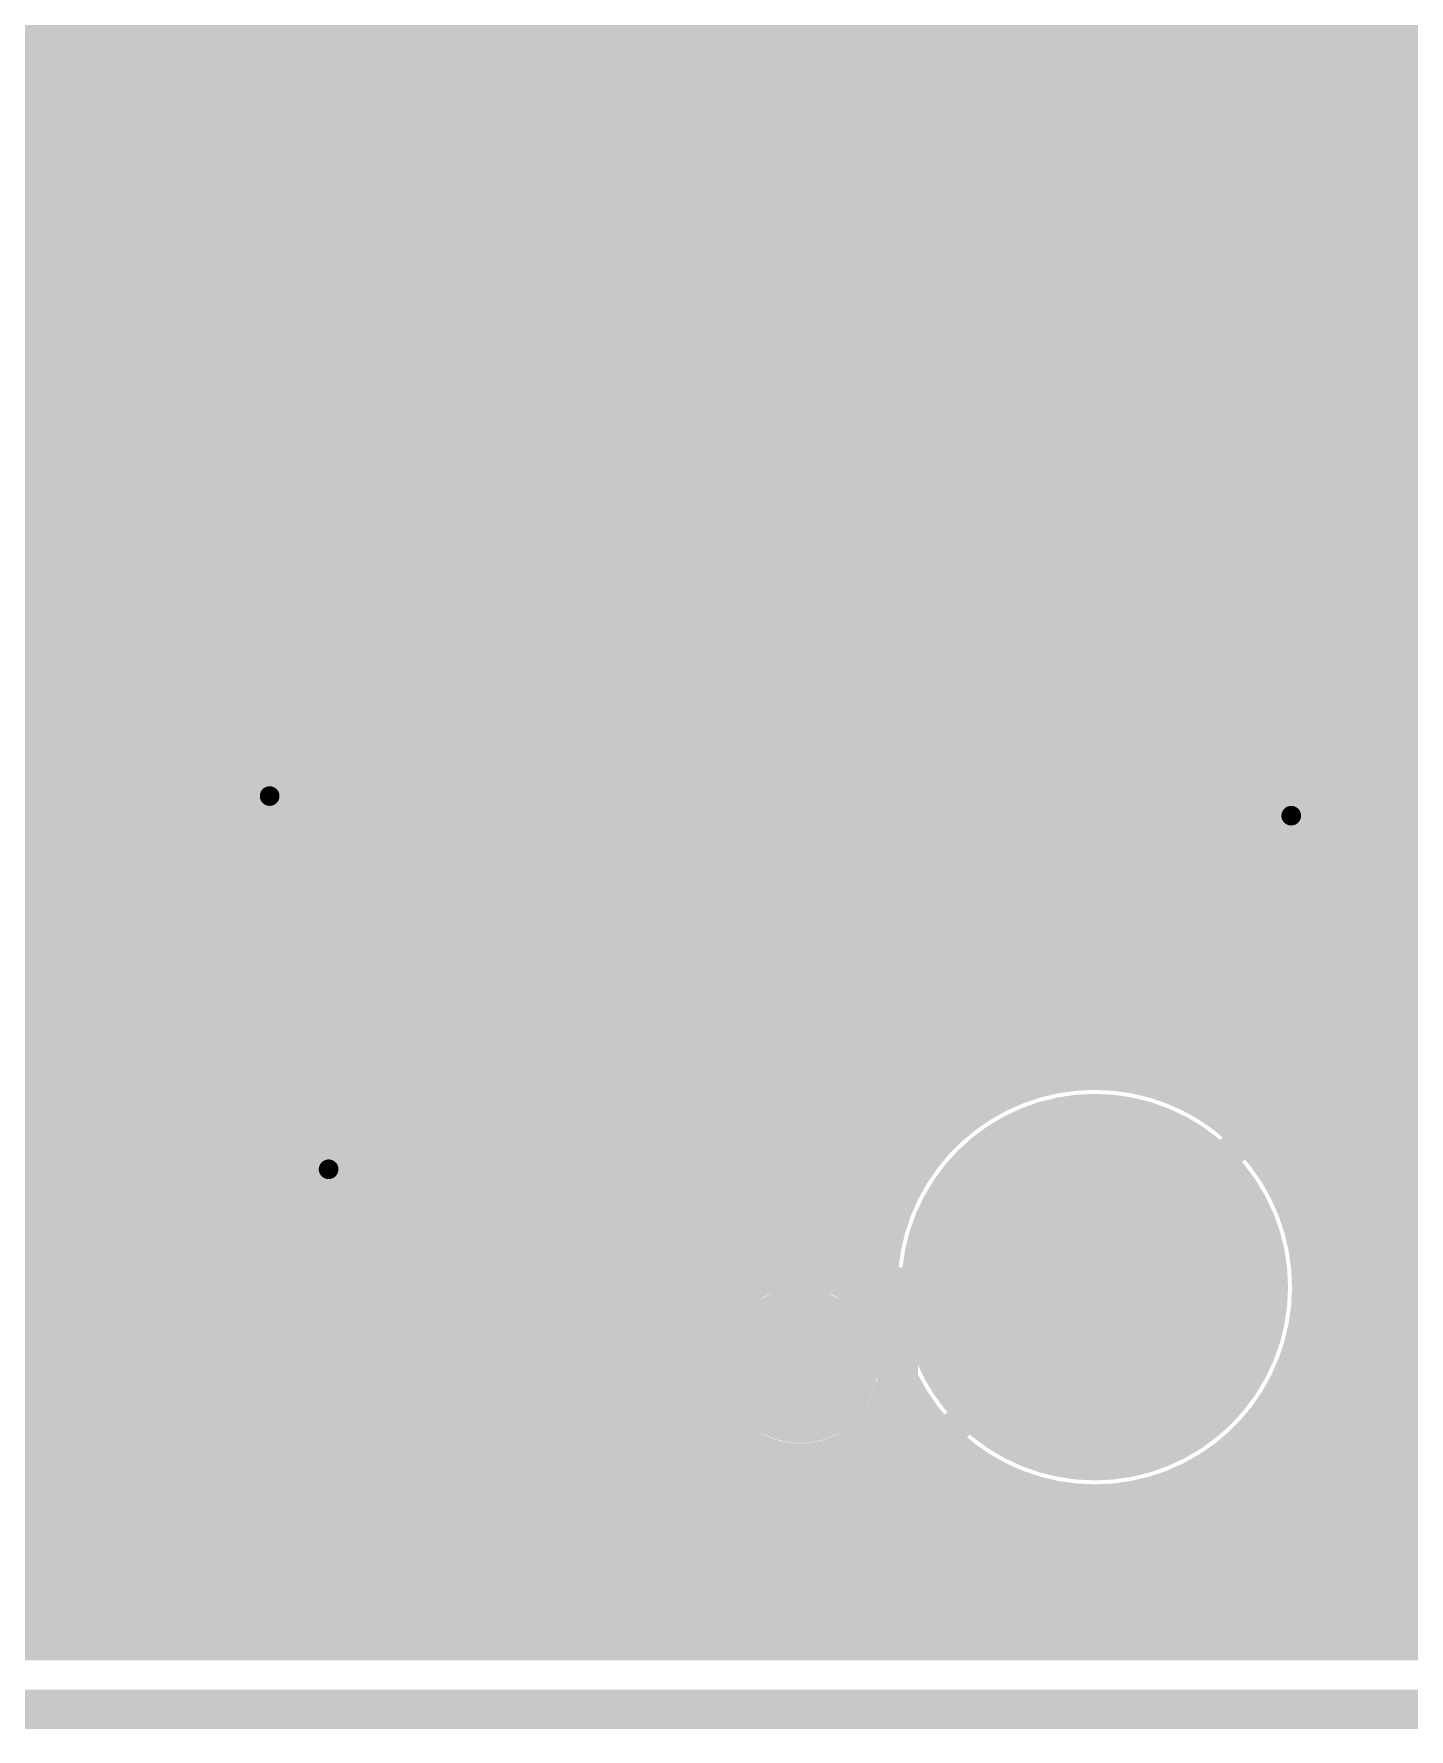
# Model space of a CAD drawing. Extents: x -4 to 136, y -50 to 40.
# Drawn here: x 117.6 to 126.49, y -4.13 to 6.83 of the extents above; entities that cross this region are included whole.
import ezdxf

# ---------------------------------------------------------------- set-up
doc = ezdxf.new("R2010")
doc.units = 0
doc.header["$MEASUREMENT"] = 0
doc.layers.get('0').update_dxf_attribs({"linetype": 'CONTINUOUS'})
for name, color, linetype in [('25-335-0_BOT', 7, 'CONTINUOUS'), ('25-335-0_DRD', 7, 'CONTINUOUS'), ('25-335-0_GND', 6, 'CONTINUOUS'), ('25-335-0_IN1', 4, 'CONTINUOUS'), ('25-335-0_SMB', 3, 'CONTINUOUS'), ('25-335-0_SMT', 5, 'CONTINUOUS'), ('25-335-0_SPT', 10, 'CONTINUOUS'), ('25-335-0_SST', 9, 'CONTINUOUS'), ('25-335-0_TOP', 12, 'CONTINUOUS'), ('THRUHOLE_TAP', 15, 'CONTINUOUS')]:
    doc.layers.add(name, color=color, linetype=linetype)

# ---------------------------------------------------------------- blocks, each defined once
blk = doc.blocks.new('ROUND_19')
at = {"const_width": 1.09982}
blk.add_lwpolyline([(-0.54991, 0, 1), (0.54991, 0, 1)], format="xyb", close=True, dxfattribs=at)
blk = doc.blocks.new('ROUND_40')
at = {"const_width": 0.29972}
blk.add_lwpolyline([(-0.14986, 0, 1), (0.14986, 0, 1)], format="xyb", close=True, dxfattribs=at)
blk = doc.blocks.new('ROUND_54')
at = {"const_width": 1.24968}
blk.add_lwpolyline([(-0.62484, 0, 1), (0.62484, 0, 1)], format="xyb", close=True, dxfattribs=at)
blk = doc.blocks.new('ROUND_61')
at = {"const_width": 0.0635}
blk.add_lwpolyline([(-0.03175, 0, 1), (0.03175, 0, 1)], format="xyb", close=True, dxfattribs=at)
blk = doc.blocks.new('ROUND_62')
at = {"const_width": 0.50038}
blk.add_lwpolyline([(-0.25019, 0, 1), (0.25019, 0, 1)], format="xyb", close=True, dxfattribs=at)
blk = doc.blocks.new('ROUND_63')
at = {"const_width": 0.0635}
blk.add_lwpolyline([(-0.03175, 0, 1), (0.03175, 0, 1)], format="xyb", close=True, dxfattribs=at)
blk = doc.blocks.new('RECTANGLE_2')
blk.add_solid([(0.4826, 0.4064), (0.4826, -0.4064), (-0.4826, 0.4064), (-0.4826, -0.4064)])
blk = doc.blocks.new('RECTANGLE_17')
blk.add_solid([(0.508, 0.635), (0.508, -0.635), (-0.508, 0.635), (-0.508, -0.635)])
blk = doc.blocks.new('ROUND_23')
at = {"const_width": 0.10033}
blk.add_lwpolyline([(-0.050164, 0, 1), (0.050164, 0, 1)], format="xyb", close=True, dxfattribs=at)
blk = doc.blocks.new('ROUND_60')
at = {"const_width": 0.50038}
blk.add_lwpolyline([(-0.25019, 0, 1), (0.25019, 0, 1)], format="xyb", close=True, dxfattribs=at)

msp = doc.modelspace()

# ---------------------------------------------------------------- linework, layer by layer
at = {"layer": '25-335-0_BOT'}
for points, const_width in [([(118.4148, 33.401), (118.4148, -1.2573)], 0.254), ([(118.6434, 33.401), (118.6434, -1.2573)], 0.254), ([(123.6726, 33.401), (123.6726, -0.0762)], 0.254), ([(124.46, -1.27), (126.492, 0.762), (126.492, 25.146), (128.651, 27.305), (128.651, 29.0068), (127.6858, 29.972), (127.4191, 29.972), (127.4191, 30.50032)], 0.2032), ([(123.444, 27.55646), (123.444, -0.26416)], 0.254), ([(123.9012, 27.1907), (123.9012, 0.04572)], 0.254), ([(118.1862, 27.10434), (118.1862, -1.2573)], 0.254), ([(118.872, 27.10688), (118.872, -1.2573)], 0.254), ([(123.2154, 27.03576), (123.2154, -0.56642)], 0.254), ([(117.9576, 26.85796), (117.9576, -1.2573)], 0.254), ([(119.1006, 26.85796), (119.1006, -1.2573)], 0.254), ([(117.5004, 26.63952), (117.5004, -1.2573)], 0.254), ([(117.729, 26.71572), (117.729, -1.2573)], 0.254), ([(119.3292, 26.71572), (119.3292, -1.2573)], 0.254), ([(106.68, 21.463), (106.68, 17.8308), (108.077, 16.4338), (108.077, 14.859), (109.093, 13.843), (109.093, 1.143), (112.014, -1.778), (122.555, -1.778)], 0.381), ([(122.0724, 16.9926), (122.0724, -1.2573)], 0.254), ([(122.9868, 16.93926), (122.9868, -1.31826)], 0.254), ([(122.301, 16.82242), (122.301, -1.20142)], 0.254), ([(122.5296, 16.76908), (122.5296, -1.14808)], 0.254), ([(122.7582, 16.8021), (122.7582, -1.1811)], 0.254), ([(120.9294, 15.3416), (120.9294, -1.2573)], 0.254), ([(121.8438, 15.28826), (121.8438, -1.2573)], 0.254), ([(121.158, 15.17142), (121.158, -1.2573)], 0.254), ([(121.3866, 15.11808), (121.3866, -1.2573)], 0.254), ([(121.6152, 15.1511), (121.6152, -1.2573)], 0.254), ([(125.73, 15.13078), (125.73, 0.6096)], 0.254), ([(125.9586, 15.1257), (125.9586, 0.8382)], 0.254), ([(126.0602, 15.1511), (126.0602, 0.9398)], 0.254), ([(119.5578, 11.44778), (119.5578, -1.2573)], 0.254), ([(120.7008, 11.3919), (120.7008, -1.2573)], 0.254), ([(119.7864, 11.1633), (119.7864, -1.2573)], 0.254), ([(120.015, 11.06678), (120.015, -1.2573)], 0.254), ([(120.2436, 11.0617), (120.2436, -1.2573)], 0.254), ([(120.4722, 11.14806), (120.4722, -1.2573)], 0.254), ([(124.1298, 8.83666), (124.1298, 0.12192)], 0.254), ([(124.3584, 8.68426), (124.3584, 0.15494)], 0.254), ([(124.587, 7.24662), (124.587, 0.15494)], 0.254), ([(125.5014, 7.1374), (125.5014, 0.381)], 0.254), ([(124.8156, 7.05612), (124.8156, 0.1143)], 0.254), ([(125.2728, 7.01548), (125.2728, 0.1524)], 0.254), ([(125.0442, 6.99262), (125.0442, 0.03556)], 0.254), ([(126.0602, 6.731), (112.1537, 6.731)], 0.254), ([(126.0602, 6.5024), (112.1537, 6.5024)], 0.254), ([(126.0602, 6.2738), (112.1537, 6.2738)], 0.254), ([(126.0602, 6.0452), (112.1537, 6.0452)], 0.254), ([(126.0602, 5.8166), (112.1537, 5.8166)], 0.254), ([(126.0602, 5.588), (112.1537, 5.588)], 0.254), ([(126.0602, 5.3594), (112.1537, 5.3594)], 0.254), ([(126.0602, 5.1308), (116.24056, 5.1308)], 0.254), ([(126.0602, 4.9022), (116.48694, 4.9022)], 0.254), ([(126.0602, 4.6736), (116.5733, 4.6736)], 0.254), ([(126.0602, 4.445), (116.56822, 4.445)], 0.254), ([(126.0602, 4.2164), (116.4717, 4.2164)], 0.254), ([(126.0602, 3.9878), (116.18722, 3.9878)], 0.254), ([(126.0602, 3.7592), (112.1537, 3.7592)], 0.254), ([(126.0602, 3.5306), (112.1537, 3.5306)], 0.254), ([(126.0602, 3.302), (112.1537, 3.302)], 0.254), ([(126.0602, 3.0734), (112.1537, 3.0734)], 0.254), ([(126.0602, 2.8448), (112.1537, 2.8448)], 0.254), ([(126.0602, 2.6162), (112.1537, 2.6162)], 0.254), ([(126.0602, 2.3876), (112.1537, 2.3876)], 0.254), ([(126.0602, 2.159), (112.1537, 2.159)], 0.254), ([(126.0602, 1.9304), (112.1537, 1.9304)], 0.254), ([(126.0602, 1.7018), (112.1537, 1.7018)], 0.254), ([(126.0602, 1.4732), (112.1537, 1.4732)], 0.254), ([(126.0602, 1.2446), (112.1537, 1.2446)], 0.254), ([(126.0602, 1.016), (112.1537, 1.016)], 0.254), ([(126.0602, 0.9398), (125.11786, 0)], 0.254), ([(125.90526, 0.7874), (112.1537, 0.7874)], 0.254), ([(125.67666, 0.5588), (112.1537, 0.5588)], 0.254), ([(126.7968, 0.4572), (125.73, -0.6096)], 0.254), ([(125.44806, 0.3302), (112.20958, 0.3302)], 0.254), ([(124.05614, 0.1016), (112.26292, 0.1016)], 0.254), ([(125.21946, 0.1016), (124.86386, 0.1016)], 0.254), ([(129.08534, 0.1016), (126.4412, 0.1016)], 0.254), ([(126.4158, 0.07366), (126.4158, -3.556)], 0.254), ([(123.60148, -0.127), (112.2299, -0.127)], 0.254), ([(129.08534, -0.127), (126.2126, -0.127)], 0.254), ([(126.1872, -0.1524), (126.1872, -3.556)], 0.254), ([(123.36018, -0.3556), (112.0902, -0.3556)], 0.254), ([(125.9586, -0.381), (125.9586, -3.556)], 0.254), ([(129.10312, -0.3556), (125.984, -0.3556)], 0.254), ([(123.20524, -0.5842), (111.5568, -0.5842)], 0.254), ([(129.13868, -0.5842), (125.7554, -0.5842)], 0.254), ([(123.10364, -0.8128), (111.7854, -0.8128)], 0.254), ([(129.19456, -0.8128), (125.81382, -0.8128)], 0.254), ([(123.04776, -1.0414), (112.014, -1.0414)], 0.254), ([(129.26822, -1.0414), (125.87224, -1.0414)], 0.254), ([(122.1994, -1.2573), (112.2299, -1.2573)], 0.254), ([(123.02998, -1.27), (122.92584, -1.27)], 0.254), ([(123.02998, -1.27), (123.03324, -1.36647)], 0.254), ([(129.36474, -1.27), (125.89002, -1.27)], 0.254), ([(129.48412, -1.4986), (125.87224, -1.4986)], 0.254), ([(129.6289, -1.7272), (125.81382, -1.7272)], 0.254), ([(123.20524, -1.9558), (123.15952, -1.9558)], 0.254), ([(123.2154, -1.97358), (123.2154, -3.556)], 0.254), ([(129.80924, -1.9558), (125.71476, -1.9558)], 0.254), ([(125.73, -1.92786), (125.73, -3.556)], 0.254), ([(123.36018, -2.1844), (123.03506, -2.1844)], 0.254), ([(130.02768, -2.1844), (125.55982, -2.1844)], 0.254), ([(122.1994, -2.2987), (112.014, -2.2987)], 0.254), ([(117.5004, -2.2987), (117.5004, -3.556)], 0.254), ([(117.729, -2.2987), (117.729, -3.556)], 0.254), ([(117.9576, -2.2987), (117.9576, -3.556)], 0.254), ([(118.1862, -2.2987), (118.1862, -3.556)], 0.254), ([(118.4148, -2.2987), (118.4148, -3.556)], 0.254), ([(118.6434, -2.2987), (118.6434, -3.556)], 0.254), ([(118.872, -2.2987), (118.872, -3.556)], 0.254), ([(119.1006, -2.2987), (119.1006, -3.556)], 0.254), ([(119.3292, -2.2987), (119.3292, -3.556)], 0.254), ([(119.5578, -2.2987), (119.5578, -3.556)], 0.254), ([(119.7864, -2.2987), (119.7864, -3.556)], 0.254), ([(120.015, -2.2987), (120.015, -3.556)], 0.254), ([(120.2436, -2.2987), (120.2436, -3.556)], 0.254), ([(120.4722, -2.2987), (120.4722, -3.556)], 0.254), ([(120.7008, -2.2987), (120.7008, -3.556)], 0.254), ([(120.9294, -2.2987), (120.9294, -3.556)], 0.254), ([(121.158, -2.2987), (121.158, -3.556)], 0.254), ([(121.3866, -2.2987), (121.3866, -3.556)], 0.254), ([(121.6152, -2.2987), (121.6152, -3.556)], 0.254), ([(121.8438, -2.2987), (121.8438, -3.556)], 0.254), ([(122.0724, -2.2987), (122.0724, -3.556)], 0.254), ([(122.9868, -2.2352), (122.9868, -3.556)], 0.254), ([(123.444, -2.27584), (123.444, -3.556)], 0.254), ([(125.5014, -2.25044), (125.5014, -3.556)], 0.254), ([(123.60148, -2.413), (103.88092, -2.413)], 0.254), ([(122.301, -2.35458), (122.301, -3.556)], 0.254), ([(122.5296, -2.40792), (122.5296, -3.556)], 0.254), ([(122.7582, -2.3749), (122.7582, -3.556)], 0.254), ([(130.302, -2.413), (125.31852, -2.413)], 0.254), ([(123.6726, -2.4638), (123.6726, -3.556)], 0.254), ([(125.2728, -2.44602), (125.2728, -3.556)], 0.254), ([(124.05614, -2.6416), (103.83774, -2.6416)], 0.254), ([(123.9012, -2.58572), (123.9012, -3.556)], 0.254), ([(130.66268, -2.6416), (124.86386, -2.6416)], 0.254), ([(125.0442, -2.57556), (125.0442, -3.556)], 0.254), ([(124.1298, -2.66192), (124.1298, -3.556)], 0.254), ([(124.3584, -2.69494), (124.3584, -3.556)], 0.254), ([(124.587, -2.69494), (124.587, -3.556)], 0.254), ([(124.8156, -2.6543), (124.8156, -3.556)], 0.254), ([(131.2164, -2.8702), (103.6828, -2.8702)], 0.254), ([(135.509, -3.0988), (95.8469, -3.0988)], 0.254), ([(135.509, -3.3274), (95.87992, -3.3274)], 0.254), ([(135.509, -3.556), (95.82658, -3.556)], 0.254)]:
    msp.add_lwpolyline(points, dxfattribs=dict(at, const_width=const_width))
at = {"layer": '25-335-0_BOT', "const_width": 0.254}
for points in [[(124.46, 0.16002, 0.4142136), (123.02998, -1.27)], [(125.11786, 0, 0.1200578), (124.46, 0.16027)], [(125.89002, -1.27, 0.1204575), (125.72874, -0.61026)], [(122.555, -1.14808, 0.1509244), (122.19975, -1.25781)], [(123.03252, -1.36652, 0.2182567), (122.555, -1.14765)], [(124.46, -2.70002, 0.4142136), (125.89002, -1.27)], [(122.555, -2.40792, 0.3604217), (123.17222, -1.89484)], [(123.17476, -1.89484, 0.2870882), (124.46, -2.70002)], [(122.1994, -2.2987, 0.1509243), (122.555, -2.40854)]]:
    msp.add_lwpolyline(points, format="xyb", dxfattribs=at)
at = {"layer": '25-335-0_DRD', "const_width": 0.254}
for points in [[(-4.0005, 34.00044), (-4.0005, -4.0005), (135.99922, -4.0005), (135.99922, 34.00044), (-4.0005, 34.00044)], [(118.491, 2.54), (118.491, 1.27)], [(119.761, 2.54), (118.491, 2.54)], [(119.761, 2.54), (118.491, 1.27)], [(119.761, 1.27), (118.491, 2.54)], [(118.491, 2.54), (118.491, 1.27)], [(119.761, 2.54), (118.491, 2.54)], [(119.761, 2.54), (118.491, 1.27)], [(119.761, 1.27), (118.491, 2.54)], [(119.761, 1.27), (119.761, 2.54)], [(119.761, 1.27), (119.761, 2.54)], [(125.095, 2.413), (125.095, 1.143)], [(126.365, 2.413), (125.095, 2.413)], [(126.365, 2.413), (125.095, 1.143)], [(126.365, 1.143), (125.095, 2.413)], [(126.365, 1.143), (126.365, 2.413)], [(118.491, 1.27), (119.761, 1.27)], [(118.491, 1.27), (119.761, 1.27)], [(125.095, 1.143), (126.365, 1.143)], [(120.142, -1.143), (118.872, 0.127), (118.872, -1.143)], [(118.872, 0.127), (118.872, -1.143)], [(120.142, 0.127), (118.872, 0.127)], [(120.142, 0.127), (118.872, -1.143)], [(120.142, 0.127), (118.872, 0.127)], [(120.142, 0.127), (118.872, -1.143)], [(120.142, -1.143), (118.872, 0.127)], [(120.142, -1.143), (120.142, 0.127)], [(120.142, -1.143), (120.142, 0.127)], [(124.46, -0.635), (124.46, -1.905)], [(118.872, -1.143), (120.142, -1.143)], [(118.872, -1.143), (120.142, -1.143)], [(121.92, -1.143), (121.92, -2.413)], [(123.19, -1.143), (121.92, -1.143)], [(123.19, -1.143), (121.92, -2.413)], [(123.19, -2.413), (121.92, -1.143)], [(123.19, -2.413), (123.19, -1.143)], [(125.095, -1.27), (123.825, -1.27)], [(121.92, -2.413), (123.19, -2.413)]]:
    msp.add_lwpolyline(points, dxfattribs=at)
at = {"layer": '25-335-0_GND', "const_width": 0.254}
msp.add_lwpolyline([(-4.0005, 34.00044), (-4.0005, -4.0005), (135.99922, -4.0005), (135.99922, 34.00044), (-4.0005, 34.00044)], dxfattribs=at)
at = {"layer": '25-335-0_IN1', "const_width": 0.254}
for points in [[(123.6726, 27.36342), (123.6726, -0.0762)], [(123.444, 27.18816), (123.444, -0.26416)], [(123.9012, 27.03576), (123.9012, 0.04572)], [(123.2154, 26.9367), (123.2154, -0.56642)], [(122.0724, 16.9926), (122.0724, -1.3716)], [(122.9868, 16.93926), (122.9868, -1.31826)], [(122.301, 16.82242), (122.301, -1.20142)], [(122.5296, 16.76908), (122.5296, -1.14808)], [(122.7582, 16.8021), (122.7582, -1.1811)], [(126.4158, 15.4559), (126.4158, -3.556)], [(120.9294, 15.3416), (120.9294, -3.556)], [(121.8438, 15.28826), (121.8438, -3.556)], [(121.158, 15.17142), (121.158, -3.556)], [(121.3866, 15.11808), (121.3866, -3.556)], [(121.6152, 15.1511), (121.6152, -3.556)], [(125.73, 15.13078), (125.73, -0.61214)], [(125.9586, 15.1257), (125.9586, -3.556)], [(126.1872, 15.21206), (126.1872, -3.556)], [(119.3292, 13.05306), (119.3292, -3.556)], [(119.1006, 12.82446), (119.1006, -3.556)], [(118.872, 12.59586), (118.872, -3.556)], [(118.6434, 12.36726), (118.6434, -3.556)], [(118.4148, 12.13866), (118.4148, -3.556)], [(118.1862, 11.91006), (118.1862, -3.556)], [(117.9576, 11.68146), (117.9576, -3.556)], [(117.729, 11.45286), (117.729, -3.556)], [(119.5578, 11.44778), (119.5578, -3.556)], [(120.7008, 11.3919), (120.7008, -3.556)], [(117.5004, 11.22426), (117.5004, -3.556)], [(119.7864, 11.1633), (119.7864, -3.556)], [(120.015, 11.06678), (120.015, -3.556)], [(120.2436, 11.0617), (120.2436, -3.556)], [(120.4722, 11.14806), (120.4722, -3.556)], [(124.1298, 8.83666), (124.1298, 0.12192)], [(124.3584, 8.68426), (124.3584, 0.15494)], [(124.587, 7.24662), (124.587, 0.15494)], [(125.5014, 7.1374), (125.5014, -0.28956)], [(124.8156, 7.05612), (124.8156, 0.1143)], [(125.2728, 7.01548), (125.2728, -0.09398)], [(125.0442, 6.99262), (125.0442, 0.03556)], [(135.509, 6.731), (113.0046, 6.731)], [(135.509, 6.5024), (112.776, 6.5024)], [(135.509, 6.2738), (112.5474, 6.2738)], [(126.81966, 6.0452), (112.3188, 6.0452)], [(126.66726, 5.8166), (112.0902, 5.8166)], [(126.62408, 5.588), (111.8616, 5.588)], [(126.66726, 5.3594), (112.11306, 5.3594)], [(126.81966, 5.1308), (116.24056, 5.1308)], [(135.509, 4.9022), (116.48694, 4.9022)], [(135.509, 4.6736), (116.5733, 4.6736)], [(135.509, 4.445), (116.56822, 4.445)], [(135.509, 4.2164), (116.4717, 4.2164)], [(135.509, 3.9878), (116.18722, 3.9878)], [(135.509, 3.7592), (103.61422, 3.7592)], [(135.509, 3.5306), (103.8987, 3.5306)], [(135.509, 3.302), (103.99522, 3.302)], [(135.509, 3.0734), (104.0003, 3.0734)], [(135.509, 2.8448), (103.91394, 2.8448)], [(135.509, 2.6162), (103.66756, 2.6162)], [(135.509, 2.3876), (101.346, 2.3876)], [(135.509, 2.159), (101.5746, 2.159)], [(135.509, 1.9304), (101.8032, 1.9304)], [(131.16814, 1.7018), (102.0318, 1.7018)], [(130.83286, 1.4732), (103.23322, 1.4732)], [(130.60426, 1.2446), (103.5177, 1.2446)], [(130.43916, 1.016), (104.76484, 1.016)], [(130.31724, 0.7874), (104.95788, 0.7874)], [(130.23088, 0.5588), (112.03686, 0.5588)], [(130.17754, 0.3302), (112.20958, 0.3302)], [(124.05614, 0.1016), (112.26292, 0.1016)], [(130.15214, 0.1016), (124.86386, 0.1016)], [(123.60148, -0.127), (112.2299, -0.127)], [(130.15214, -0.127), (125.31852, -0.127)], [(123.36018, -0.3556), (112.0902, -0.3556)], [(130.18262, -0.3556), (125.55982, -0.3556)], [(123.20524, -0.5842), (103.3399, -0.5842)], [(130.2385, -0.5842), (125.71476, -0.5842)], [(123.10364, -0.8128), (103.2002, -0.8128)], [(130.3274, -0.8128), (125.81382, -0.8128)], [(123.04776, -1.0414), (89.10574, -1.0414)], [(130.4544, -1.0414), (125.87224, -1.0414)], [(122.18162, -1.27), (89.14892, -1.27)], [(123.02998, -1.27), (122.92584, -1.27)], [(123.02998, -1.27), (123.03324, -1.36647)], [(130.62458, -1.27), (125.89002, -1.27)], [(121.99112, -1.4986), (97.028, -1.4986)], [(130.86334, -1.4986), (125.87224, -1.4986)], [(121.92762, -1.7272), (97.18294, -1.7272)], [(131.2164, -1.7272), (125.81382, -1.7272)], [(121.95048, -1.9558), (103.6828, -1.9558)], [(123.20524, -1.9558), (123.15952, -1.9558)], [(123.2154, -1.97358), (123.2154, -3.556)], [(135.509, -1.9558), (125.71476, -1.9558)], [(125.73, -1.92786), (125.73, -3.556)], [(122.0724, -2.1844), (103.83774, -2.1844)], [(122.0724, -2.18186), (122.0724, -3.556)], [(123.36018, -2.1844), (123.03506, -2.1844)], [(135.509, -2.1844), (125.55982, -2.1844)], [(122.9868, -2.2352), (122.9868, -3.556)], [(123.444, -2.27584), (123.444, -3.556)], [(125.5014, -2.25044), (125.5014, -3.556)], [(123.60148, -2.413), (103.88092, -2.413)], [(122.301, -2.35458), (122.301, -3.556)], [(122.5296, -2.40792), (122.5296, -3.556)], [(122.7582, -2.3749), (122.7582, -3.556)], [(135.509, -2.413), (125.31852, -2.413)], [(123.6726, -2.4638), (123.6726, -3.556)], [(125.2728, -2.44602), (125.2728, -3.556)], [(124.05614, -2.6416), (103.83774, -2.6416)], [(123.9012, -2.58572), (123.9012, -3.556)], [(135.509, -2.6416), (124.86386, -2.6416)], [(125.0442, -2.57556), (125.0442, -3.556)], [(124.1298, -2.66192), (124.1298, -3.556)], [(124.3584, -2.69494), (124.3584, -3.556)], [(124.587, -2.69494), (124.587, -3.556)], [(124.8156, -2.6543), (124.8156, -3.556)], [(135.509, -2.8702), (103.6828, -2.8702)], [(135.509, -3.0988), (95.8469, -3.0988)], [(135.509, -3.3274), (95.87992, -3.3274)], [(135.509, -3.556), (95.82658, -3.556)]]:
    msp.add_lwpolyline(points, dxfattribs=at)
for points in [[(124.46, 0.16002, 0.4142136), (123.02998, -1.27)], [(125.89002, -1.27, 0.4142136), (124.46, 0.16002)], [(122.555, -1.14808, 0.4142136), (121.92508, -1.778)], [(123.03252, -1.36652, 0.2182567), (122.555, -1.14765)], [(124.46, -2.70002, 0.4142136), (125.89002, -1.27)], [(121.92508, -1.778, 0.4142136), (122.555, -2.40792)], [(122.555, -2.40792, 0.3604217), (123.17222, -1.89484)], [(123.17476, -1.89484, 0.2870882), (124.46, -2.70002)]]:
    msp.add_lwpolyline(points, format="xyb", dxfattribs=at)
at = {"layer": '25-335-0_SST', "const_width": 0.1524}
for points in [[(116.078, 2.159), (120.142, 2.159), (120.142, 6.731), (118.364, 6.731), (118.11, 6.477), (117.856, 6.731), (116.078, 6.731), (116.078, 2.159)], [(126.63424, 5.7785), (126.4666, 5.83692), (126.4666, 6.19252), (126.63424, 6.25348), (127.31242, 6.25348), (127.4826, 6.19252), (127.4826, 5.83692), (127.31242, 5.7785)], [(126.4666, 5.2959), (127.4826, 4.9403), (127.4826, 5.41528)], [(120.4595, 4.0005), (120.4595, 1.0795), (122.0978, 1.0795), (122.0978, 4.0005), (120.4595, 4.0005)], [(127.8255, 1.0795), (127.8255, 4.0005), (126.1872, 4.0005), (126.1872, 1.0795), (127.8255, 1.0795)], [(122.9614, 3.48234), (122.9614, 3.12674), (123.13158, 3.00736), (123.30176, 3.00736), (123.4694, 3.12674), (123.4694, 3.48234), (122.4534, 3.48234)], [(122.9614, 3.18516), (122.4534, 3.00736)], [(125.06706, 2.6543), (124.89942, 2.71526), (124.89942, 3.07086), (125.06706, 3.12928), (125.74524, 3.12928), (125.91542, 3.07086), (125.91542, 2.71526), (125.74524, 2.6543)], [(122.62358, 2.64414), (122.4534, 2.58572), (122.4534, 2.23012), (122.62358, 2.16916), (122.9614, 2.16916), (123.13158, 2.28854), (123.13158, 2.64414), (123.4694, 2.64414), (123.4694, 2.16916)], [(125.40742, 1.87706), (125.57506, 1.8161), (125.74524, 1.8161), (125.91542, 1.87706), (125.91542, 2.23266), (125.74524, 2.29108), (125.57506, 2.29108), (125.40742, 2.23266), (125.40742, 1.87706), (125.23724, 1.8161), (125.06706, 1.8161), (124.89942, 1.87706), (124.89942, 2.23266), (125.06706, 2.29108), (125.23724, 2.29108), (125.40742, 2.23266)], [(122.4534, 1.45034), (122.4534, 1.68656)], [(122.4534, 1.56972), (123.4694, 1.56972), (123.30176, 1.68656)], [(116.078, -2.921), (120.142, -2.921), (120.142, 1.651), (118.364, 1.651), (118.11, 1.397), (117.856, 1.651), (116.078, 1.651), (116.078, -2.921)], [(122.1105, -2.0955), (122.1105, 0.8255), (120.4722, 0.8255), (120.4722, -2.0955), (122.1105, -2.0955)], [(126.09576, -0.6223), (127.11176, -0.6223)], [(126.60376, -1.22428), (126.60376, -1.57988), (126.77394, -1.69926), (126.94412, -1.69926), (127.11176, -1.57988), (127.11176, -1.22428), (126.09576, -1.22428)], [(126.26594, -2.06248), (126.09576, -2.1209), (126.09576, -2.4765), (126.26594, -2.53746), (126.60376, -2.53746), (126.77394, -2.41808), (126.77394, -2.06248), (127.11176, -2.06248), (127.11176, -2.53746)], [(120.59666, -2.86512), (120.95226, -2.86512), (121.07164, -2.69494), (121.07164, -2.52476), (120.95226, -2.35712), (120.59666, -2.35712), (120.59666, -3.37312)], [(121.43486, -3.20294), (121.49582, -3.37312), (121.85142, -3.37312), (121.90984, -3.20294), (121.90984, -2.86512), (121.79046, -2.69494), (121.43486, -2.69494), (121.43486, -2.35712), (121.90984, -2.35712)], [(122.45086, -3.37312), (122.33402, -3.20294), (122.27306, -3.03276), (122.27306, -2.69494), (122.33402, -2.52476), (122.45086, -2.35712), (122.57024, -2.35712), (122.68962, -2.52476), (122.74804, -2.69494), (122.74804, -3.03276), (122.68962, -3.20294), (122.57024, -3.37312), (122.45086, -3.37312)], [(120.89384, -2.86512), (121.07164, -3.37312)]]:
    msp.add_lwpolyline(points, dxfattribs=at)
at = {"layer": '25-335-0_SST', "const_width": 0.254}
for points in [[(124.46, 0.13208, 0.4142136), (123.05792, -1.27)], [(125.86208, -1.27, 0.4142136), (124.46, 0.13208)], [(123.05792, -1.27, 0.4142136), (124.46, -2.67208)], [(124.46, -2.67208, 0.4142136), (125.86208, -1.27)]]:
    msp.add_lwpolyline(points, format="xyb", dxfattribs=at)
at = {"layer": '25-335-0_TOP'}
for points, const_width in [([(126.1872, 15.21206), (126.1872, 6.0198)], 0.254), ([(126.4158, 12.2682), (126.4158, 6.0198)], 0.254), ([(124.587, 9.271), (125.73, 8.128), (125.73, 7.112), (125.222, 6.604), (114.681, 6.604), (113.665, 5.588)], 0.2032), ([(126.0348, 6.8072), (125.53188, 6.30428)], 0.254), ([(127.51562, 6.731), (125.9586, 6.731)], 0.254), ([(125.9586, 6.72846), (125.9586, 6.0198)], 0.254), ([(127.51562, 6.5024), (125.73, 6.5024)], 0.254), ([(125.73, 6.49986), (125.73, 6.0198)], 0.254), ([(127.51562, 6.2738), (125.49886, 6.2738)], 0.254), ([(125.5014, 6.2738), (125.5014, 6.0198)], 0.254), ([(118.9482, 6.1722), (118.9482, 6.0198)], 0.254), ([(125.222, 6.1722), (118.9482, 6.1722)], 0.254), ([(119.1006, 6.1722), (119.1006, 6.0198)], 0.254), ([(119.3292, 6.1722), (119.3292, 6.0198)], 0.254), ([(119.5578, 6.1722), (119.5578, 6.0198)], 0.254), ([(119.7864, 6.1722), (119.7864, 6.0198)], 0.254), ([(120.015, 6.1722), (120.015, 6.0198)], 0.254), ([(120.2436, 6.1722), (120.2436, 6.0198)], 0.254), ([(120.4722, 6.1722), (120.4722, 6.0198)], 0.254), ([(120.7008, 6.1722), (120.7008, 6.0198)], 0.254), ([(120.9294, 6.1722), (120.9294, 6.0198)], 0.254), ([(121.158, 6.1722), (121.158, 5.99948)], 0.254), ([(121.3866, 6.1722), (121.3866, 5.99186)], 0.254), ([(121.6152, 6.1722), (121.6152, 6.0198)], 0.254), ([(121.8438, 6.1722), (121.8438, 6.0198)], 0.254), ([(122.0724, 6.1722), (122.0724, 6.0198)], 0.254), ([(122.301, 6.1722), (122.301, 6.0198)], 0.254), ([(122.5296, 6.1722), (122.5296, 6.0198)], 0.254), ([(122.7582, 6.1722), (122.7582, 6.0198)], 0.254), ([(122.9868, 6.1722), (122.9868, 6.0198)], 0.254), ([(123.2154, 6.1722), (123.2154, 6.0198)], 0.254), ([(123.444, 6.1722), (123.444, 6.0198)], 0.254), ([(123.6726, 6.1722), (123.6726, 6.0198)], 0.254), ([(123.9012, 6.1722), (123.9012, 6.0198)], 0.254), ([(124.1298, 6.1722), (124.1298, 6.0198)], 0.254), ([(124.3584, 6.1722), (124.3584, 6.0198)], 0.254), ([(124.587, 6.1722), (124.587, 6.0198)], 0.254), ([(124.8156, 6.1722), (124.8156, 6.0198)], 0.254), ([(125.0442, 6.1722), (125.0442, 6.0198)], 0.254), ([(125.2728, 6.17474), (125.2728, 6.0198)], 0.254), ([(126.81966, 6.0452), (118.9482, 6.0452)], 0.254), ([(121.031, 6.0198), (118.9482, 6.0198)], 0.254), ([(126.79426, 6.0198), (121.539, 6.0198)], 0.254), ([(121.285, 3.2512), (121.285, 5.334), (121.031, 5.588), (118.11, 5.588)], 0.2032), ([(121.285, 3.2512), (121.285, 5.334), (121.539, 5.588), (127.254, 5.588)], 0.2032), ([(118.9482, 5.1562), (118.9482, 4.6228)], 0.254), ([(120.85066, 5.1562), (118.9482, 5.1562)], 0.254), ([(119.1006, 5.1562), (119.1006, 4.2672)], 0.254), ([(119.3292, 5.1562), (119.3292, 4.2672)], 0.254), ([(119.5578, 5.1562), (119.5578, 4.2672)], 0.254), ([(119.7864, 5.1562), (119.7864, 4.2672)], 0.254), ([(120.015, 5.1562), (120.015, 0.5334)], 0.254), ([(120.2436, 5.1562), (120.2436, 0.3048)], 0.254), ([(120.4722, 5.1562), (120.4722, 0.0762)], 0.254), ([(120.7008, 5.1562), (120.7008, 3.9878)], 0.254), ([(120.8532, 5.15366), (120.8532, 3.9878)], 0.254), ([(120.8532, 5.15366), (120.8532, 3.9878)], 0.254), ([(126.79426, 5.1562), (121.7168, 5.1562)], 0.254), ([(121.7168, 5.15366), (121.7168, 3.9878)], 0.254), ([(121.7168, 5.15366), (121.7168, 3.9878)], 0.254), ([(121.8438, 5.1562), (121.8438, 3.9878)], 0.254), ([(122.0724, 5.1562), (122.0724, 3.9878)], 0.254), ([(122.301, 5.1562), (122.301, 0.58166)], 0.254), ([(122.5296, 5.1562), (122.5296, 0.4572)], 0.254), ([(122.7582, 5.1562), (122.7582, 0.2286)], 0.254), ([(122.9868, 5.1562), (122.9868, -0.0127)], 0.254), ([(123.2154, 5.1562), (123.2154, -0.56642)], 0.254), ([(123.444, 5.1562), (123.444, -0.26416)], 0.254), ([(123.6726, 5.1562), (123.6726, -0.0762)], 0.254), ([(123.9012, 5.1562), (123.9012, 0.04572)], 0.254), ([(124.1298, 5.1562), (124.1298, 0.12192)], 0.254), ([(124.3584, 5.1562), (124.3584, 0.15494)], 0.254), ([(124.587, 5.1562), (124.587, 0.15494)], 0.254), ([(124.8156, 5.1562), (124.8156, 0.1143)], 0.254), ([(125.0442, 5.1562), (125.0442, 0.03556)], 0.254), ([(125.2728, 5.1562), (125.2728, -0.09398)], 0.254), ([(125.5014, 5.1562), (125.5014, -0.28956)], 0.254), ([(125.73, 5.1562), (125.73, -0.61214)], 0.254), ([(125.9586, 5.1562), (125.9586, -2.7813)], 0.254), ([(126.1872, 5.1562), (126.1872, -2.7813)], 0.254), ([(126.4158, 5.1562), (126.4158, 3.9878)], 0.254), ([(120.8532, 5.1308), (118.9482, 5.1308)], 0.254), ([(126.81966, 5.1308), (121.7168, 5.1308)], 0.254), ([(120.8532, 4.9022), (118.9482, 4.9022)], 0.254), ([(127.51562, 4.9022), (121.7168, 4.9022)], 0.254), ([(118.9482, 4.6228), (117.3988, 4.6228)], 0.254), ([(117.5004, 4.6228), (117.5004, 4.46278)], 0.254), ([(117.729, 4.6228), (117.729, 4.2672)], 0.254), ([(117.9576, 4.6228), (117.9576, 1.4732)], 0.254), ([(118.1862, 4.6228), (118.1862, 1.4732)], 0.254), ([(118.4148, 4.6228), (118.4148, 4.2672)], 0.254), ([(118.6434, 4.6228), (118.6434, 4.2672)], 0.254), ([(118.872, 4.6228), (118.872, 4.2672)], 0.254), ([(120.8532, 4.6736), (118.9482, 4.6736)], 0.254), ([(127.51562, 4.6736), (121.7168, 4.6736)], 0.254), ([(120.8532, 4.445), (117.50548, 4.445)], 0.254), ([(127.51562, 4.445), (121.7168, 4.445)], 0.254), ([(117.5258, 4.318), (117.5258, 4.2672)], 0.254), ([(117.9322, 4.2672), (117.5258, 4.2672)], 0.254), ([(117.9322, 4.2672), (117.9322, 2.3368)], 0.254), ([(119.9642, 4.2672), (118.2878, 4.2672), (118.2878, 2.3368)], 0.254), ([(119.126, 4.2672), (119.126, 3.302)], 0.254), ([(119.9642, 4.2672), (119.9642, 2.3368)], 0.254), ([(118.2878, 4.2164), (117.9322, 4.2164)], 0.254), ([(120.8532, 4.2164), (119.9642, 4.2164)], 0.254), ([(127.44958, 4.2164), (121.7168, 4.2164)], 0.254), ([(118.2878, 3.9878), (117.9322, 3.9878)], 0.254), ([(120.8532, 3.9878), (119.9642, 3.9878)], 0.254), ([(120.4722, 3.9878), (120.4722, 2.5654)], 0.254), ([(120.8532, 3.9878), (120.4722, 3.9878)], 0.254), ([(122.0978, 3.9878), (121.7168, 3.9878)], 0.254), ([(127.37084, 3.9878), (121.7168, 3.9878)], 0.254), ([(122.0978, 3.9878), (122.0978, 2.5654)], 0.254), ([(126.1872, 3.9878), (126.1872, 2.5654)], 0.254), ([(127.37084, 3.9878), (126.1872, 3.9878)], 0.254), ([(118.2878, 3.7592), (117.9322, 3.7592)], 0.254), ([(120.4722, 3.7592), (119.9642, 3.7592)], 0.254), ([(126.1872, 3.7592), (122.0978, 3.7592)], 0.254), ([(118.2878, 3.5306), (117.9322, 3.5306)], 0.254), ([(120.4722, 3.5306), (119.9642, 3.5306)], 0.254), ([(126.1872, 3.5306), (122.0978, 3.5306)], 0.254), ([(127, 3.2512), (127.889, 3.2512), (127.889, -2.794), (127.381, -3.302), (95.25, -3.302), (95.25, -1.9812)], 0.381), ([(118.2878, 3.302), (117.9322, 3.302)], 0.254), ([(118.2878, 3.302), (119.126, 3.302)], 0.254), ([(119.126, 2.3368), (119.126, 3.302)], 0.254), ([(119.9642, 3.302), (119.126, 3.302)], 0.254), ([(119.126, 3.302), (119.126, 1.905)], 0.2032), ([(119.126, 3.302), (119.126, 1.905)], 0.2032), ([(120.4722, 3.302), (119.9642, 3.302)], 0.254), ([(126.1872, 3.302), (122.0978, 3.302)], 0.254), ([(118.2878, 3.0734), (117.9322, 3.0734)], 0.254), ([(120.4722, 3.0734), (119.9642, 3.0734)], 0.254), ([(126.1872, 3.0734), (122.0978, 3.0734)], 0.254), ([(118.2878, 2.8448), (117.9322, 2.8448)], 0.254), ([(120.4722, 2.8448), (119.9642, 2.8448)], 0.254), ([(126.1872, 2.8448), (122.0978, 2.8448)], 0.254), ([(118.2878, 2.6162), (117.9322, 2.6162)], 0.254), ([(120.4722, 2.6162), (119.9642, 2.6162)], 0.254), ([(126.1872, 2.6162), (122.0978, 2.6162)], 0.254), ([(120.4722, 2.5146), (120.4722, 1.0922)], 0.254), ([(122.0978, 2.5654), (122.0978, 2.5146)], 0.254), ([(122.0978, 2.5146), (122.0978, 1.0922)], 0.254), ([(126.1872, 2.5146), (126.1872, 1.0922)], 0.254), ([(117.9322, 2.3368), (116.2558, 2.3368)], 0.254), ([(117.5004, 2.3368), (117.5004, 1.4732)], 0.254), ([(117.729, 2.3368), (117.729, 1.4732)], 0.254), ([(118.2878, 2.3876), (117.9322, 2.3876)], 0.254), ([(119.9642, 2.3368), (118.2878, 2.3368)], 0.254), ([(118.4148, 2.3368), (118.4148, 1.4732)], 0.254), ([(118.6434, 2.3368), (118.6434, 1.4732)], 0.254), ([(118.872, 2.3368), (118.872, 1.4732)], 0.254), ([(119.1006, 2.3368), (119.1006, 0.9398)], 0.254), ([(119.3292, 2.3368), (119.3292, 0.9398)], 0.254), ([(119.5578, 2.3368), (119.5578, 0.91948)], 0.254), ([(119.7864, 2.3368), (119.7864, 0.762)], 0.254), ([(120.4722, 2.3876), (119.9642, 2.3876)], 0.254), ([(126.1872, 2.3876), (122.0978, 2.3876)], 0.254), ([(120.4722, 2.159), (113.6396, 2.159)], 0.254), ([(126.1872, 2.159), (122.0978, 2.159)], 0.254), ([(120.4722, 1.9304), (113.8682, 1.9304)], 0.254), ([(121.285, 1.8288), (121.285, 0.0762)], 0.381), ([(126.1872, 1.9304), (122.0978, 1.9304)], 0.254), ([(125.73, 1.778), (125.7808, 1.8288), (127, 1.8288)], 0.2032), ([(126.1872, 1.8288), (127, 1.8288)], 0.254), ([(120.4722, 1.7018), (114.0587, 1.7018)], 0.254), ([(126.1872, 1.7018), (122.0978, 1.7018)], 0.254), ([(120.4722, 1.4732), (114.0968, 1.4732)], 0.254), ([(118.9482, 1.4732), (117.2718, 1.4732), (117.2718, -0.4572)], 0.254), ([(118.9482, 1.4732), (118.9482, 0.9398)], 0.254), ([(126.1872, 1.4732), (122.0978, 1.4732)], 0.254), ([(120.4722, 1.2446), (118.9482, 1.2446)], 0.254), ([(126.1872, 1.2446), (122.0978, 1.2446)], 0.254), ([(120.7643, 1.0922), (120.4722, 1.0922)], 0.254), ([(120.7008, 1.0922), (120.7008, 0.8128)], 0.254), ([(120.7643, 1.0922), (120.7643, 0.8128)], 0.254), ([(122.0978, 1.0922), (121.8057, 1.0922)], 0.254), ([(121.8057, 1.0922), (121.8057, 0.8128)], 0.254), ([(121.8438, 1.0922), (121.8438, 0.8128)], 0.254), ([(122.0724, 1.0922), (122.0724, 0.8128)], 0.254), ([(127.3683, 1.0922), (126.1872, 1.0922)], 0.254), ([(126.4158, 1.0922), (126.4158, -2.7813)], 0.254), ([(120.7643, 1.016), (118.9482, 1.016)], 0.254), ([(127.3683, 1.016), (121.8057, 1.016)], 0.254), ([(119.4308, 0.9398), (118.9482, 0.9398)], 0.254), ([(119.7356, 0.8128), (120.4722, 0.0762)], 0.254), ([(120.4722, 0.7874), (119.761, 0.7874)], 0.254), ([(120.4722, 0.8128), (120.4722, 0.0762)], 0.254), ([(120.7643, 0.8128), (120.4722, 0.8128)], 0.254), ([(122.0978, 0.8128), (121.8057, 0.8128)], 0.254), ([(122.0978, 0.8128), (122.0978, 0.5969)], 0.254), ([(127.3683, 0.7874), (122.0978, 0.7874)], 0.254), ([(120.4722, 0.5588), (119.9896, 0.5588)], 0.254), ([(122.174, 0.5969), (122.0978, 0.5969)], 0.254), ([(127.3683, 0.5588), (122.36958, 0.5588)], 0.254), ([(118.11, 0.508), (119.4308, 0.508), (121.285, -1.3462)], 0.2032), ([(122.5423, 0.4445), (122.91568, 0.06858)], 0.254), ([(120.4722, 0.3302), (120.2182, 0.3302)], 0.254), ([(127.3683, 0.3302), (122.6566, 0.3302)], 0.254), ([(120.4722, 0.1016), (120.4468, 0.1016)], 0.254), ([(122.555, -1.778), (122.555, -0.3048), (122.174, 0.0762), (121.285, 0.0762)], 0.381), ([(124.05614, 0.1016), (122.8852, 0.1016)], 0.254), ([(127.3683, 0.1016), (124.86386, 0.1016)], 0.254), ([(118.9482, 0.0762), (118.9482, -0.4572)], 0.254), ([(119.25046, 0.0762), (118.9482, 0.0762)], 0.254), ([(119.1006, 0.0762), (119.1006, -0.8128)], 0.254), ([(119.25046, 0.0762), (120.4722, -1.143)], 0.254), ([(119.3292, 0), (119.3292, -0.8128)], 0.254), ([(119.45366, -0.127), (118.9482, -0.127)], 0.254), ([(123.60148, -0.127), (123.04522, -0.127)], 0.254), ([(127.3683, -0.127), (125.31852, -0.127)], 0.254), ([(119.5578, -0.2286), (119.5578, -0.8128)], 0.254), ([(123.0757, -0.3048), (123.0757, -0.91186)], 0.254), ([(119.68226, -0.3556), (118.9482, -0.3556)], 0.254), ([(123.36018, -0.3556), (123.0757, -0.3556)], 0.254), ([(127.3683, -0.3556), (125.55982, -0.3556)], 0.254), ([(118.9482, -0.4572), (117.2718, -0.4572)], 0.254), ([(117.5004, -0.4572), (117.5004, -0.8128)], 0.254), ([(117.729, -0.4572), (117.729, -0.8128)], 0.254), ([(117.9576, -0.4572), (117.9576, -2.7813)], 0.254), ([(118.1862, -0.4572), (118.1862, -2.7813)], 0.254), ([(118.4148, -0.4572), (118.4148, -0.8128)], 0.254), ([(118.6434, -0.4572), (118.6434, -0.8128)], 0.254), ([(118.872, -0.4572), (118.872, -0.8128)], 0.254), ([(119.507, -0.508), (119.126, -0.889), (119.126, -1.778), (119.126, -0.889), (119.507, -0.508)], 0.2032), ([(119.7864, -0.4572), (119.7864, -0.8128)], 0.254), ([(119.91086, -0.5842), (113.3094, -0.5842)], 0.254), ([(123.20524, -0.5842), (123.0757, -0.5842)], 0.254), ([(127.3683, -0.5842), (125.71476, -0.5842)], 0.254), ([(120.015, -0.6858), (120.015, -2.7813)], 0.254), ([(120.13946, -0.8128), (113.0808, -0.8128)], 0.254), ([(117.9322, -0.8128), (116.2558, -0.8128)], 0.254), ([(117.9322, -0.8128), (117.9322, -2.7432)], 0.254), ([(119.9642, -0.8128), (118.2878, -0.8128), (118.2878, -2.7432)], 0.254), ([(119.126, -0.8128), (119.126, -1.778)], 0.254), ([(119.9642, -0.8128), (119.9642, -2.7432)], 0.254), ([(123.10364, -0.8128), (123.0757, -0.8128)], 0.254), ([(127.3683, -0.8128), (125.81382, -0.8128)], 0.254), ([(120.2436, -0.9144), (120.2436, -2.7813)], 0.254), ([(118.2878, -1.0414), (117.9322, -1.0414)], 0.254), ([(120.36806, -1.0414), (119.9642, -1.0414)], 0.254), ([(127.3683, -1.0414), (125.87224, -1.0414)], 0.254), ([(120.4722, -1.143), (120.4722, -2.0828)], 0.254), ([(120.4722, -1.143), (120.4722, -2.7813)], 0.254), ([(118.2878, -1.27), (117.9322, -1.27)], 0.254), ([(120.4722, -1.27), (119.9642, -1.27)], 0.254), ([(121.285, -1.3462), (121.285, -2.159), (121.539, -2.413), (123.317, -2.413), (124.46, -1.27)], 0.2032), ([(127.3683, -1.27), (125.89002, -1.27)], 0.254), ([(118.2878, -1.4986), (117.9322, -1.4986)], 0.254), ([(120.4722, -1.4986), (119.9642, -1.4986)], 0.254), ([(127.3683, -1.4986), (125.87224, -1.4986)], 0.254), ([(118.2878, -1.7272), (117.9322, -1.7272)], 0.254), ([(120.4722, -1.7272), (119.9642, -1.7272)], 0.254), ([(127.3683, -1.7272), (125.81382, -1.7272)], 0.254), ([(118.2878, -1.778), (119.126, -1.778)], 0.254), ([(119.9642, -1.778), (119.126, -1.778)], 0.254), ([(118.2878, -1.9558), (117.9322, -1.9558)], 0.254), ([(120.4722, -1.9558), (119.9642, -1.9558)], 0.254), ([(127.3683, -1.9558), (125.71476, -1.9558)], 0.254), ([(125.73, -1.92786), (125.73, -2.7813)], 0.254), ([(120.8532, -2.0828), (120.4722, -2.0828)], 0.254), ([(120.7008, -2.0828), (120.7008, -2.7813)], 0.254), ([(120.8532, -2.0828), (120.8532, -2.159)], 0.254), ([(118.2878, -2.1844), (117.9322, -2.1844)], 0.254), ([(120.8532, -2.1844), (119.9642, -2.1844)], 0.254), ([(127.3683, -2.1844), (125.55982, -2.1844)], 0.254), ([(125.5014, -2.25044), (125.5014, -2.7813)], 0.254), ([(118.2878, -2.413), (117.9322, -2.413)], 0.254), ([(120.93448, -2.413), (119.9642, -2.413)], 0.254), ([(120.9294, -2.40284), (120.9294, -2.7813)], 0.254), ([(127.3683, -2.413), (125.31852, -2.413)], 0.254), ([(120.9802, -2.4638), (121.22658, -2.71272)], 0.254), ([(125.2728, -2.44602), (125.2728, -2.7813)], 0.254), ([(118.2878, -2.6416), (117.9322, -2.6416)], 0.254), ([(121.15546, -2.6416), (119.9642, -2.6416)], 0.254), ([(121.158, -2.6416), (121.158, -2.7813)], 0.254), ([(123.7996, -2.54), (123.62688, -2.71272)], 0.254), ([(124.05614, -2.6416), (123.698, -2.6416)], 0.254), ([(123.9012, -2.58572), (123.9012, -2.7813)], 0.254), ([(127.3048, -2.6416), (124.86386, -2.6416)], 0.254), ([(125.0442, -2.57556), (125.0442, -2.7813)], 0.254), ([(117.9322, -2.7432), (116.8654, -2.7432)], 0.254), ([(117.5004, -2.7432), (117.5004, -2.7813)], 0.254), ([(117.729, -2.7432), (117.729, -2.7813)], 0.254), ([(119.9642, -2.7432), (118.2878, -2.7432)], 0.254), ([(118.4148, -2.7432), (118.4148, -2.7813)], 0.254), ([(118.6434, -2.7432), (118.6434, -2.7813)], 0.254), ([(118.872, -2.7432), (118.872, -2.7813)], 0.254), ([(119.1006, -2.7432), (119.1006, -2.7813)], 0.254), ([(119.3292, -2.7432), (119.3292, -2.7813)], 0.254), ([(119.5578, -2.7432), (119.5578, -2.7813)], 0.254), ([(119.7864, -2.7432), (119.7864, -2.7813)], 0.254), ([(123.6726, -2.667), (123.6726, -2.7813)], 0.254), ([(124.1298, -2.66192), (124.1298, -2.7813)], 0.254), ([(124.3584, -2.69494), (124.3584, -2.7813)], 0.254), ([(124.587, -2.69494), (124.587, -2.7813)], 0.254), ([(124.8156, -2.6543), (124.8156, -2.7813)], 0.254), ([(121.31294, -2.7813), (116.8273, -2.7813)], 0.254), ([(127.1651, -2.7813), (123.54306, -2.7813)], 0.254)]:
    msp.add_lwpolyline(points, dxfattribs=dict(at, const_width=const_width))
at = {"layer": '25-335-0_TOP', "const_width": 0.254}
for points in [[(126.0348, 6.8072, 0.1989124), (126.16105, 7.112)], [(125.222, 6.1722, 0.1989115), (125.52733, 6.29867)], [(125.222, 6.1722, 0.1989115), (125.52733, 6.29867)], [(121.285, 5.93598, 0.1589513), (121.031, 6.01882)], [(121.285, 5.93598, 0.1589513), (121.031, 6.01882)], [(121.539, 6.0198, 0.1589519), (121.28442, 5.93677)], [(121.539, 6.0198, 0.1589519), (121.28442, 5.93677)], [(117.5258, 4.318, 0.1989124), (117.39933, 4.62333)], [(119.7356, 0.8128, 0.1989124), (119.4308, 0.93905)], [(122.5423, 0.4445, 0.1989124), (122.174, 0.59705)], [(122.5423, 0.4445, 0.1989124), (122.174, 0.59705)], [(124.46, 0.16002, 0.3418643), (123.0757, -0.91186)], [(125.89002, -1.27, 0.4142136), (124.46, 0.16002)], [(123.0757, -0.3048, 0.1989124), (122.92319, 0.06339)], [(124.46, -2.70002, 0.4142136), (125.89002, -1.27)], [(120.8532, -2.159, 0.1989115), (120.97967, -2.46433)], [(123.7996, -2.54, 0.1204574), (124.46, -2.70144)], [(121.2342, -2.7178, 0.0587918), (121.31351, -2.78037)], [(121.2342, -2.7178, 0.0587918), (121.31351, -2.78037)], [(123.54306, -2.7813, 0.0587922), (123.62257, -2.71857)]]:
    msp.add_lwpolyline(points, format="xyb", dxfattribs=at)

# ---------------------------------------------------------------- block references
at = {"layer": '25-335-0_BOT'}
for name, p in [('ROUND_40', (119.126, 1.905)), ('ROUND_40', (125.73, 1.778)), ('ROUND_40', (119.507, -0.508)), ('ROUND_19', (124.46, -1.27)), ('ROUND_40', (122.555, -1.778))]:
    msp.add_blockref(name, p, dxfattribs=at)
at = {"layer": '25-335-0_GND'}
for name, p in [('ROUND_63', (119.126, 1.905)), ('ROUND_61', (125.73, 1.778)), ('ROUND_54', (124.46, -1.27)), ('ROUND_63', (119.507, -0.508)), ('ROUND_62', (122.555, -1.778))]:
    msp.add_blockref(name, p, dxfattribs=at)
at = {"layer": '25-335-0_IN1'}
for name, p in [('ROUND_40', (119.126, 1.905)), ('ROUND_40', (125.73, 1.778)), ('ROUND_40', (119.507, -0.508)), ('ROUND_19', (124.46, -1.27)), ('ROUND_40', (122.555, -1.778))]:
    msp.add_blockref(name, p, dxfattribs=at)
at = {"layer": '25-335-0_SMB'}
msp.add_blockref('ROUND_19', (124.46, -1.27), dxfattribs=at)
at = {"layer": '25-335-0_SMT'}
for name, p in [('RECTANGLE_17', (118.11, 5.588)), ('RECTANGLE_17', (119.126, 3.302)), ('RECTANGLE_2', (121.285, 3.2512)), ('RECTANGLE_2', (121.285, 1.8288)), ('RECTANGLE_17', (118.11, 0.508)), ('RECTANGLE_2', (121.285, 0.0762)), ('ROUND_19', (124.46, -1.27)), ('RECTANGLE_2', (121.285, -1.3462)), ('RECTANGLE_17', (119.126, -1.778))]:
    msp.add_blockref(name, p, dxfattribs=at)
at = {"layer": '25-335-0_SPT'}
for name, p in [('RECTANGLE_17', (118.11, 5.588)), ('RECTANGLE_17', (119.126, 3.302)), ('RECTANGLE_2', (121.285, 3.2512)), ('RECTANGLE_2', (121.285, 1.8288)), ('RECTANGLE_17', (118.11, 0.508)), ('RECTANGLE_2', (121.285, 0.0762)), ('RECTANGLE_2', (121.285, -1.3462)), ('RECTANGLE_17', (119.126, -1.778))]:
    msp.add_blockref(name, p, dxfattribs=at)
at = {"layer": '25-335-0_TOP'}
for name, p in [('RECTANGLE_17', (118.11, 5.588)), ('RECTANGLE_17', (119.126, 3.302)), ('RECTANGLE_2', (121.285, 3.2512)), ('ROUND_40', (119.126, 1.905)), ('RECTANGLE_2', (121.285, 1.8288)), ('ROUND_40', (125.73, 1.778)), ('RECTANGLE_17', (118.11, 0.508)), ('RECTANGLE_2', (121.285, 0.0762)), ('ROUND_40', (119.507, -0.508)), ('ROUND_19', (124.46, -1.27)), ('RECTANGLE_2', (121.285, -1.3462)), ('RECTANGLE_17', (119.126, -1.778)), ('ROUND_40', (122.555, -1.778))]:
    msp.add_blockref(name, p, dxfattribs=at)
at = {"layer": 'THRUHOLE_TAP'}
for name, p in [('ROUND_23', (119.126, 1.905)), ('ROUND_23', (125.73, 1.778)), ('ROUND_23', (119.507, -0.508)), ('ROUND_60', (124.46, -1.27)), ('ROUND_23', (122.555, -1.778))]:
    msp.add_blockref(name, p, dxfattribs=at)

doc.saveas('drawing.dxf')
